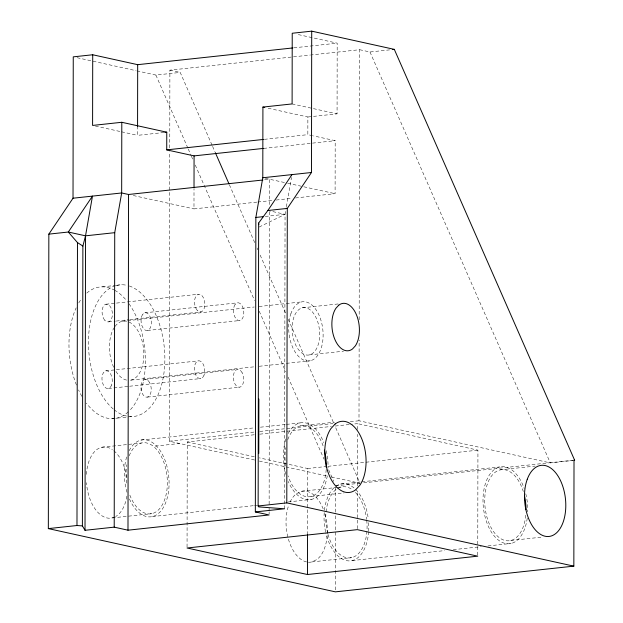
<?xml version="1.0" encoding="UTF-8"?>
<svg xmlns="http://www.w3.org/2000/svg" width="623" height="623" viewBox="0 0 623 623"><rect width="100%" height="100%" fill="white"/><g stroke="black" fill="none" stroke-linecap="round" stroke-linejoin="round"><path stroke-width="0.47" stroke-dasharray="3.12 2.34" d="M163.935 132.504L137.558 135.347L137.574 126.633M254.558 460.008L169.254 441.209L169.752 151.747M169.76 147.869L169.892 70.158L310.527 55.003M187.056 547.025L187.243 441.987L254.971 434.69M256.808 202.125L193.979 208.9L194.01 188.66M269.12 513.991L269.12 512.044M269.12 511.07L269.128 508.15M269.136 504.256L269.619 211.376M269.634 204.57L269.673 179.268L263.879 179.891M284.54 508.781L284.547 504.895M284.547 503.921L285.054 214.304L286.214 207.685M312.559 135.689L307.84 134.654L307.871 116.992L266.66 107.904M307.528 534.651L307.645 468.512L259.293 457.858M295.473 197.958L335.096 193.683L335.19 140.673L313.501 135.9M335.392 589.903L335.524 513.079M335.524 512.106L335.563 487.793M313.525 116.384L337.066 113.845L337.183 43.158L296.914 34.281M357.345 528.678L357.415 490.745M357.423 485.878L357.509 434.332M357.516 429.473L357.532 423.632L350.757 424.364M574.663 460.28L550.304 462.905L358.996 420.766L359.144 340.142M359.175 319.747L359.65 49.708L311.492 54.902M477.755 555.202L477.934 450.164L357.532 423.632M286.378 206.743L291.502 177.438M259.16 227.037L285.054 214.304L268.739 210.706M337.347 487.42L301.392 491.298L296.4 493.728A35.768 20.419 83.8 0 0 289.921 502.325M308.416 562.203A35.768 20.419 83.8 0 0 311.967 561.915L316.959 559.485A35.768 20.419 83.8 0 0 324.606 512.877M293.815 47.839L337.183 43.158M136.896 70.874L155.89 75.056L180.218 72.432L212.202 145.509M359.65 49.708L369.984 51.982L389.632 49.871M307.871 116.992L312.582 116.485M264.362 139.342L307.84 134.654M263.661 148.391L335.19 140.673M257.774 202.023L272.274 200.458M276.137 200.038L291.603 198.371M265.273 216.438L285.054 214.304M102.312 286.853L115.286 285.451M116.213 285.35L121.781 284.75M105.91 304.226L115.543 303.183M116.509 303.082L198.371 294.251M144.863 312.816L237.324 302.848M108.558 321.881L115.294 321.149M116.26 321.047L128.782 319.7M129.748 319.591L201.019 311.905M122.248 321.234L254.27 307.007M259.09 306.493L301.485 301.921M302.373 307.809L338.328 303.931M147.511 330.47L239.972 320.502M105.793 370.856L115.426 369.813M116.392 369.712L198.254 360.881M309.421 354.884L343.483 351.216M131.056 380.092L254.41 366.799M259.23 366.277L310.301 360.772M144.746 379.446L237.207 369.478M108.441 388.511L128.665 386.33M129.631 386.229L200.902 378.535M147.394 397.1L239.855 387.132M112.062 418.679L128.743 416.873M129.67 416.779L131.523 416.577M140.977 440.064L254.659 427.814M260.445 427.191L285.49 424.489M286.455 424.388L299.943 422.931M101.674 447.291L141.413 443.008M300.387 425.875L334.45 422.199M169.254 441.209L254.978 431.973M259.791 431.451L332.994 423.57M350.328 421.701L358.996 420.766M259.807 434.169L331.405 426.451M335.275 426.031L349.791 424.465M155.252 446.107L179.588 443.483M307.645 468.512L326.997 466.425M327.963 466.323L477.934 450.164M340.695 484.071L360.919 481.89M361.885 481.789L499.654 466.939M573.074 460.241L362.796 482.911M335.688 485.862L360.016 483.238L335.057 426.21M338.297 487.318L341.131 487.015M500.09 469.882L535.102 466.097M112.249 517.915L151.989 513.632M310.963 496.5L344.083 492.925M152.433 516.568L253.592 505.666M254.558 505.565L257.447 505.253M288.278 501.928L311.399 499.436M311.967 561.915L351.707 557.632M510.665 540.499L542.843 537.026M352.151 560.575L444.635 550.607M453.303 549.673L481.244 546.667M487.988 545.935L511.109 543.443M169.892 70.158L180.218 72.432M292.109 103.924L337.066 113.845M77.057 57.698L135.946 70.664M95.405 126.056L120.698 131.632M121.633 131.835L137.558 135.347M265.375 178.318L286.744 183.03M287.694 183.24L302.864 186.581M303.814 186.791L335.096 193.683M133.299 195.529L193.979 208.9M187.243 441.987L254.558 456.815M259.308 461.051L327.636 476.112M331.436 476.945L359.907 483.222M369.984 51.982L550.304 462.905M212.591 146.397L214.935 151.747M229.365 184.72L254.714 242.635M257.058 247.985L257.836 249.768M260.173 255.111L285.918 313.93M288.254 319.272L333.5 422.643M155.89 75.056L187.873 148.126M188.263 149.022L190.988 155.259M191.378 156.147L192.943 159.714M195.279 165.064L254.566 300.512M259.246 311.204L285.762 371.799M288.106 377.149L323.983 459.128M328.664 469.82L333.741 481.408M114.811 516.989A35.768 20.419 83.8 0 1 86.465 482.7M86.418 474.383A35.768 20.419 83.8 0 1 112.366 449.642M113.838 450.748A35.768 20.419 83.8 0 1 126.928 477.849M126.897 496.142A35.768 20.419 83.8 0 1 115.637 516.553M114.531 418.524A66.17 37.769 83.8 0 1 86.379 403.136M81.901 396.353A66.17 37.769 83.8 0 1 78.56 389.928M76.465 385.037A66.17 37.769 83.8 0 1 76.185 307.832M78.763 302.918A66.17 37.769 83.8 0 1 81.808 298.401M86.753 293.098A66.17 37.769 83.8 0 1 113.931 289.851M114.757 290.295A66.17 37.769 83.8 0 1 126.391 300.364M129.031 303.806A66.17 37.769 83.8 0 1 129.016 411.149M128.322 411.803A66.17 37.769 83.8 0 1 115.348 418.407M306.617 561.946A35.768 20.419 83.8 0 1 288.815 504.996M301.392 491.298A35.768 20.419 83.8 0 1 323.29 509.162M126.601 380.108A29.803 17.016 83.8 0 1 115.878 371.316M113.674 367.235A29.803 17.016 83.8 0 1 114.515 327.161M115.053 326.397A29.803 17.016 83.8 0 1 126.703 321.219M128.953 321.966A29.803 17.016 83.8 0 1 143.866 354.066A29.803 17.016 83.8 0 1 129.296 380.341M129.265 285.98A66.17 37.769 83.8 0 1 164.861 360.522A66.17 37.769 83.8 0 1 127.372 416.203M126.539 416.032A66.17 37.769 83.8 0 1 113.923 409.584M113.246 409.015A66.17 37.769 83.8 0 1 88.45 340.602A66.17 37.769 83.8 0 1 115.271 285.778M116.875 285.334A66.17 37.769 83.8 0 1 126.765 285.295M129.187 450.702A38.751 22.124 83.8 0 1 161.887 453.451A38.751 22.124 83.8 0 1 161.98 509.591A38.751 22.124 83.8 0 1 129.265 498.579M127.03 492.341A38.751 22.124 83.8 0 1 127.349 454.907M129.187 455.795A35.768 20.419 83.8 0 1 160.064 454.237A35.768 20.419 83.8 0 1 160.368 507.768A35.768 20.419 83.8 0 1 129.405 493.922M126.726 483.066A35.768 20.419 83.8 0 1 126.765 464.774M326.211 469.399A35.768 20.419 83.8 0 1 310.199 496.648A35.768 20.419 83.8 0 1 288.052 475.855M285.7 465.934A35.768 20.419 83.8 0 1 285.731 447.641M287.81 439.573A35.768 20.419 83.8 0 1 323.594 447.462M327.277 475.855A38.751 22.124 83.8 0 1 310.262 499.654A38.751 22.124 83.8 0 1 288.239 481.447M285.747 474.352A38.751 22.124 83.8 0 1 286.323 437.774M288.161 433.569A38.751 22.124 83.8 0 1 323.82 442.68M326.273 450.647A38.751 22.124 83.8 0 1 328.025 467.92M527.237 518.157A38.751 22.124 83.8 0 1 495.09 536.987A38.751 22.124 83.8 0 1 488.821 475.863A38.751 22.124 83.8 0 1 524.192 488.487M525.765 493.766A38.751 22.124 83.8 0 1 527.736 511.927M368.637 531.762A38.751 22.124 83.8 0 1 349.542 560.918A38.751 22.124 83.8 0 1 325.821 532.86M325.619 531.972A38.751 22.124 83.8 0 1 335.291 486.703M336.015 486.174A38.751 22.124 83.8 0 1 355.048 488.845M355.725 489.491A38.751 22.124 83.8 0 1 368.302 518.998M368.652 522.681A38.751 22.124 83.8 0 1 368.699 530.866M366.745 520.353A35.768 20.419 83.8 0 1 353.007 557.25A35.768 20.419 83.8 0 1 327.986 534.316M327.745 533.436A35.768 20.419 83.8 0 1 336.14 489.444M337.744 488.377A35.768 20.419 83.8 0 1 351.824 489.367M355.445 492.466A35.768 20.419 83.8 0 1 366.643 519.418M525.781 515.221A35.768 20.419 83.8 0 1 496.266 534.955A35.768 20.419 83.8 0 1 490.317 477.763A35.768 20.419 83.8 0 1 523.304 491.469M142.55 314.592L141.725 316.243A8.94 5.101 83.8 0 0 142.527 327.083A8.94 5.101 83.8 0 0 148.757 329.863L149.832 328.695A8.94 5.101 83.8 0 0 149.847 316.204A8.94 5.101 83.8 0 0 142.55 314.592M111.579 385.084L110.754 386.735A8.94 5.101 83.8 0 1 103.457 385.123A8.94 5.101 83.8 0 1 103.473 372.632L104.547 371.464A8.94 5.101 83.8 0 1 110.777 374.244A8.94 5.101 83.8 0 1 111.579 385.084M235.011 304.624L234.186 306.267A8.94 5.101 83.8 0 0 234.988 317.115A8.94 5.101 83.8 0 0 241.218 319.895L242.292 318.727A8.94 5.101 83.8 0 0 242.316 306.228A8.94 5.101 83.8 0 0 235.011 304.624M204.04 375.116L203.223 376.759A8.94 5.101 83.8 0 1 195.918 375.155A8.94 5.101 83.8 0 1 195.934 362.656L197.008 361.488A8.94 5.101 83.8 0 1 203.238 364.268A8.94 5.101 83.8 0 1 204.04 375.116M242.199 372.866L241.124 371.222A8.94 5.101 83.8 0 0 234.894 371.253A8.94 5.101 83.8 0 0 234.053 381.735L234.871 383.745A8.94 5.101 83.8 0 0 242.176 385.357A8.94 5.101 83.8 0 0 242.199 372.866M197.102 310.161L196.035 308.517A8.94 5.101 83.8 0 1 196.058 296.026A8.94 5.101 83.8 0 1 203.355 297.638L204.173 299.647A8.94 5.101 83.8 0 1 203.339 310.129A8.94 5.101 83.8 0 1 197.102 310.161M149.73 382.834L148.663 381.19A8.94 5.101 83.8 0 0 142.426 381.221A8.94 5.101 83.8 0 0 141.592 391.703L142.41 393.713A8.94 5.101 83.8 0 0 149.715 395.325A8.94 5.101 83.8 0 0 149.73 382.834M104.641 320.136L103.574 318.493A8.94 5.101 83.8 0 1 103.589 306.002A8.94 5.101 83.8 0 1 110.894 307.614L111.712 309.623A8.94 5.101 83.8 0 1 110.871 320.105A8.94 5.101 83.8 0 1 104.641 320.136M293.986 316.936A23.845 13.613 83.8 0 0 305.854 354.908A23.845 13.613 83.8 0 0 317.847 322.192A23.845 13.613 83.8 0 0 293.986 316.936M291.011 313.338A29.803 17.016 83.8 0 0 305.846 360.795A29.803 17.016 83.8 0 0 320.829 319.911A29.803 17.016 83.8 0 0 291.011 313.338"/><path stroke-width="0.93" d="M48.843 234.131L68.312 232.029L92.477 196.113L85.53 235.829L82.882 246.054L82.392 525.905L85.016 530.298L114.211 527.151L127.988 530.189L269.113 514.964L255.344 511.927L255.858 217.45L262.789 177.75L262.914 107.078L292.109 103.924L292.226 33.253L311.71 31.15L394.312 49.365L574.663 460.28L574.017 460.14L573.838 566.143L335.392 591.85L48.337 528.608L48.843 234.131L73.023 198.207L73.257 56.857L92.718 54.762L137.683 64.675L292.849 47.94M48.337 528.608L76.979 525.516L77.47 242.588L68.312 232.029L85.53 235.829L114.725 232.675L121.672 192.966L121.797 122.287L92.593 125.433L92.718 54.762M85.016 530.298L85.53 235.829M114.211 527.151L114.725 232.675M127.988 530.189L128.556 194.485L121.672 192.966L73.023 198.207M137.574 126.633L137.683 64.675M263.661 148.391L194.072 155.89L166.73 149.87L166.762 132.201L121.797 122.287M194.018 187.694L194.072 155.89M255.344 511.927L284.54 508.781L258.67 506.896L258.14 505.977L258.638 223.05L267.835 210.512L292 174.604M258.763 453.451L258.856 399.031M573.838 566.143L286.79 502.886L287.304 208.409L311.477 172.501L311.71 31.15M307.466 574.523L187.056 547.999L357.345 529.651L477.755 556.175L307.466 574.523L307.528 534.651M392.443 49.567L394.312 49.365M164.877 132.403L166.762 132.201M166.73 149.87L263.397 139.443M262.789 177.75L311.477 172.501M128.556 194.485L262.914 180M267.835 210.512L287.304 208.409M255.858 217.45L263.389 216.64M258.14 505.977L286.79 502.886M76.979 525.516L82.392 525.905M262.914 107.078L264.783 107.491M77.47 242.588L82.882 246.054M215.324 152.635L228.976 183.824M258.638 223.05L258.841 224.646M324.342 450.071A35.768 20.419 83.8 0 1 326.304 467.569M524.496 495.877A35.768 20.419 83.8 0 1 526.038 509.746M338.787 305.145L335.929 308.26A23.845 13.613 83.8 0 0 334.683 338.998A23.845 13.613 83.8 0 0 352.486 348.981L355.351 345.866A23.845 13.613 83.8 0 0 356.59 315.129A23.845 13.613 83.8 0 0 338.787 305.145M335.135 424.022L330.852 428.694A35.768 20.419 83.8 0 0 328.983 474.804A35.768 20.419 83.8 0 0 355.694 489.779L359.977 485.107A35.768 20.419 83.8 0 0 361.846 439.005A35.768 20.419 83.8 0 0 335.135 424.022M527.26 479.282A35.768 20.419 83.8 0 0 545.063 536.232A35.768 20.419 83.8 0 0 563.052 487.17A35.768 20.419 83.8 0 0 527.26 479.282"/></g></svg>
